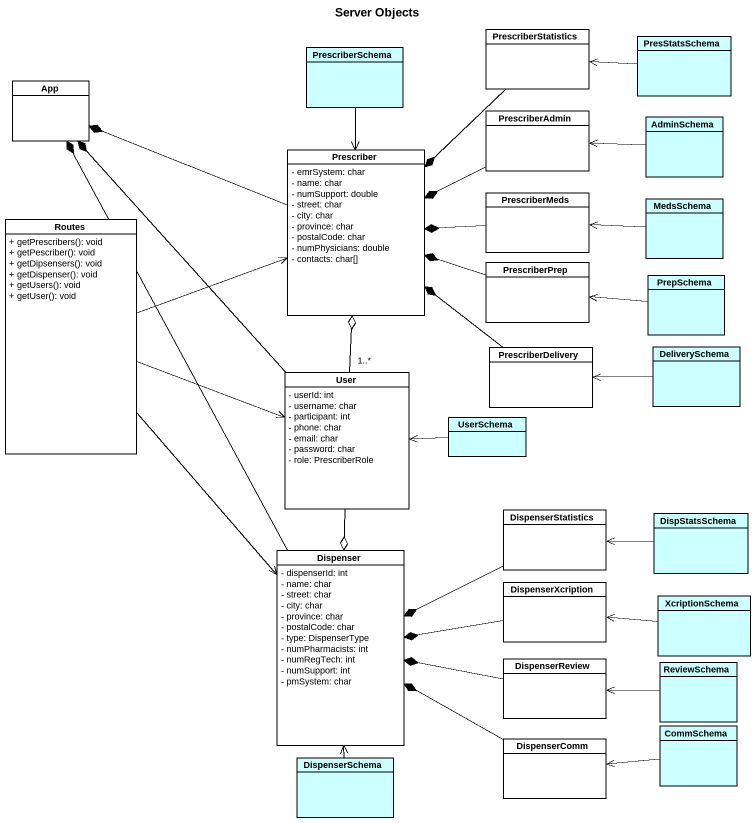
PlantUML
@startuml
title Server Objects
hide circle
hide empty members
skinparam classAttributeIconSize 0
class PrescriberStatistics
class PresStatsSchema #CCFFFF
class PrescriberSchema #CCFFFF
class App
class PrescriberAdmin
class AdminSchema #CCFFFF
class Prescriber {
  - emrSystem: char
  - name: char
  - numSupport: double
  - street: char
  - city: char
  - province: char
  - postalCode: char
  - numPhysicians: double
  - contacts: char[]
}
class PrescriberMeds
class Routes {
  + getPrescribers(): void
  + getPescriber(): void
  + getDipsensers(): void
  + getDispenser(): void
  + getUsers(): void
  + getUser(): void
}
class MedsSchema #CCFFFF
class PrescriberPrep
class PrepSchema #CCFFFF
class PrescriberDelivery
class DeliverySchema #CCFFFF
class User {
  - userId: int
  - username: char
  - participant: int
  - phone: char
  - email: char
  - password: char
  - role: PrescriberRole
}
class UserSchema #CCFFFF
class DispenserStatistics
class DispStatsSchema #CCFFFF
class Dispenser {
  - dispenserId: int
  - name: char
  - street: char
  - city: char
  - province: char
  - postalCode: char
  - type: DispenserType
  - numPharmacists: int
  - numRegTech: int
  - numSupport: int
  - pmSystem: char
}
class DispenserXcription
class XcriptionSchema #CCFFFF
class DispenserReview
class ReviewSchema #CCFFFF
class CommSchema #CCFFFF
class DispenserSchema #CCFFFF
class DispenserComm
PrescriberStatistics --* Prescriber
PresStatsSchema -left-> PrescriberStatistics
PrescriberSchema --> Prescriber
PrescriberAdmin -left-* Prescriber
AdminSchema -left-> PrescriberAdmin
Prescriber -left-* App
PrescriberMeds -left-* Prescriber
Routes -right-> Prescriber
Routes -right-> User
Routes --> Dispenser
MedsSchema -left-> PrescriberMeds
PrescriberPrep -left-* Prescriber
PrepSchema -left-> PrescriberPrep
PrescriberDelivery -up-* Prescriber
DeliverySchema -left-> PrescriberDelivery
User -up-* App
User "1..*" -up-o Prescriber
User --o Dispenser
UserSchema -left-> User
DispenserStatistics -left-* Dispenser
DispStatsSchema -left-> DispenserStatistics
Dispenser -up-* App
DispenserXcription -left-* Dispenser
XcriptionSchema -left-> DispenserXcription
DispenserReview -left-* Dispenser
ReviewSchema -left-> DispenserReview
CommSchema -left-> DispenserComm
DispenserSchema -up-> Dispenser
DispenserComm -left-* Dispenser
@enduml
